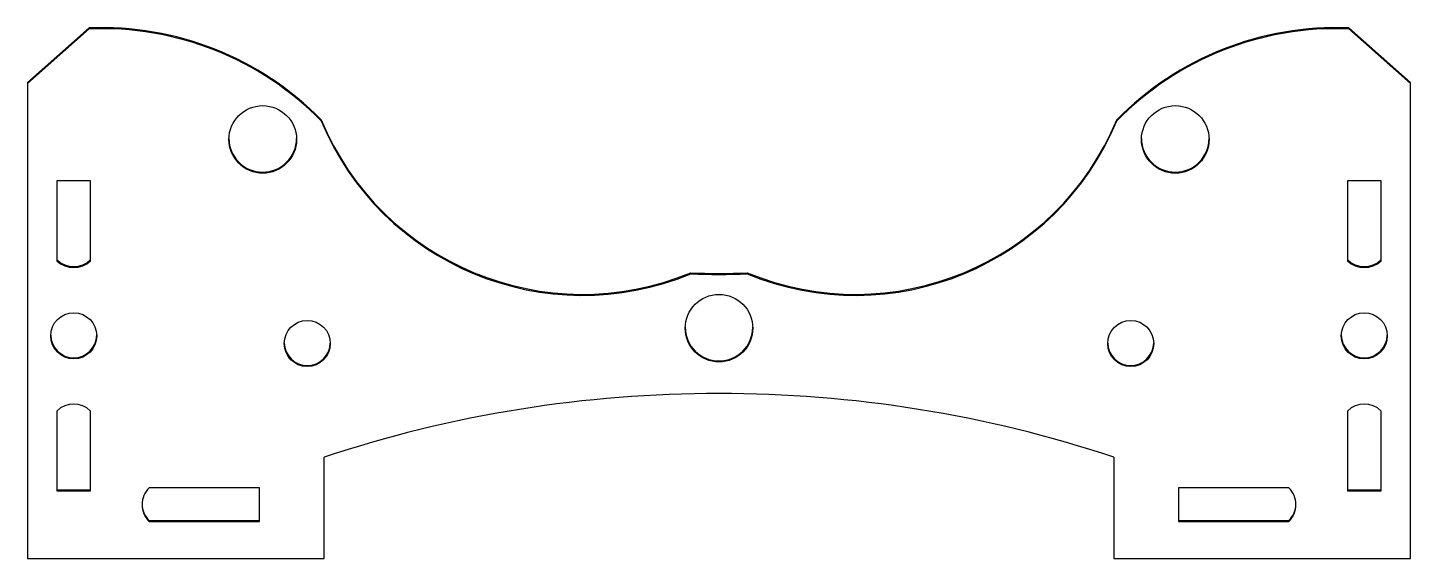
# Model space of a CAD drawing. Header units: millimetres. Extents: x -45 to 45, y -4.6 to 30.
import ezdxf

# ---------------------------------------------------------------- set-up
doc = ezdxf.new("R2010")
doc.units = ezdxf.units.MM

msp = doc.modelspace()

# ---------------------------------------------------------------- linework, layer by layer
at = {"color": 7, "linetype": 'Continuous', "lineweight": 25}
for p, q in [((-41, 29.992), (-45, 26.447)), ((-41, 29.923), (-45, 26.379)), ((-41, 29.923), (-41, 29.992)), ((41, 29.923), (41, 29.992)), ((45, 26.447), (41, 29.992)), ((45, 26.379), (41, 29.923)), ((-45, 26.447), (-45, -4.556)), ((45, -4.556), (45, 26.447)), ((-25.897, 23.938), (-25.897, 24.007)), ((25.897, 23.938), (25.897, 24.007)), ((-40.9, 20.029), (-43.1, 20.029)), ((-43.1, 20.029), (-43.1, 14.832)), ((-40.9, 14.832), (-40.9, 20.029)), ((43.1, 20.029), (40.9, 20.029)), ((40.9, 20.029), (40.9, 14.832)), ((43.1, 14.832), (43.1, 20.029)), ((-1.831, 13.976), (-1.831, 14.045)), ((1.831, 13.976), (1.831, 14.045)), ((-43.1, 5.038), (-43.1, -0.159)), ((-40.9, -0.159), (-40.9, 5.038)), ((40.9, 5.038), (40.9, -0.159)), ((43.1, -0.159), (43.1, 5.038)), ((-25.7, -4.556), (-25.7, 2.04)), ((25.7, 2.04), (25.7, -4.556)), ((-29.9, 0.041), (-37.1, 0.041)), ((-29.9, -2.158), (-29.9, 0.041)), ((37.1, 0.041), (29.9, 0.041)), ((29.9, 0.041), (29.9, -2.158)), ((-43.1, -0.09), (-40.9, -0.09)), ((-43.1, -0.159), (-40.9, -0.159)), ((40.9, -0.09), (43.1, -0.09)), ((40.9, -0.159), (43.1, -0.159)), ((-37.1, -2.158), (-37.1, -2.089)), ((-37.1, -2.089), (-29.9, -2.089)), ((-37.1, -2.158), (-29.9, -2.158)), ((29.9, -2.089), (37.1, -2.089)), ((29.9, -2.158), (37.1, -2.158)), ((37.1, -2.158), (37.1, -2.089)), ((-45, -4.556), (-25.7, -4.556)), ((25.7, -4.556), (45, -4.556))]:
    msp.add_line(p, q, dxfattribs=at)
for centre, radius in [((-29.698, 22.729), 2.199), ((29.699, 22.729), 2.199), ((0.001, 10.435), 2.199), ((-41.999, 9.935), 1.499), ((-26.799, 9.436), 1.499), ((26.799, 9.435), 1.499), ((41.999, 9.935), 1.499)]:
    msp.add_circle(centre, radius, dxfattribs=at)
for centre, radius, start, end in [((-40.168, 10.043), 19.966, 44.37639, 92.38816), ((-40.168, 9.974), 19.966, 44.37639, 92.38816), ((40.168, 10.043), 19.966, 87.61164, 135.62381), ((40.168, 9.974), 19.966, 87.61164, 135.62381), ((-8.88, 31.065), 18.422, 202.52917, 292.49706), ((-8.88, 30.997), 18.422, 202.52917, 292.49706), ((8.88, 31.065), 18.422, 247.50294, 337.47083), ((8.88, 30.997), 18.422, 247.50294, 337.47083), ((-29.698, 22.799), 2.2, 180.02602, 359.97398), ((29.698, 22.799), 2.2, 180.02433, 359.97567), ((-42, 16.002), 1.556, 225.0227, 314.9773), ((-42, 15.933), 1.556, 225.0227, 314.9773), ((42, 16.002), 1.556, 225.0227, 314.9773), ((42, 15.933), 1.556, 225.0227, 314.9773), ((0, 52.524), 38.523, 267.2753, 272.7247), ((0, 52.456), 38.523, 267.2753, 272.7247), ((-42, 10.005), 1.5, 181.33783, 358.66217), ((0, 10.505), 2.2, 180.02602, 359.97398), ((42, 10.005), 1.5, 181.33783, 358.66217), ((-26.8, 9.505), 1.5, 181.33783, 358.66217), ((26.8, 9.505), 1.5, 181.33783, 358.66217), ((-42, 3.937), 1.556, 45.0227, 134.9773), ((0, -75.583), 81.767, 71.6809, 108.3191), ((42, 3.937), 1.556, 45.0227, 134.9773), ((-36.002, -1.058), 1.554, 134.97729, 225.02271), ((36.002, -1.058), 1.554, 314.97729, 45.02271), ((-36.001, -0.99), 1.554, 181.26969, 225.02092), ((36.001, -0.99), 1.554, 314.97908, 358.73031)]:
    msp.add_arc(centre, radius, start, end, dxfattribs=at)

doc.saveas('drawing.dxf')
